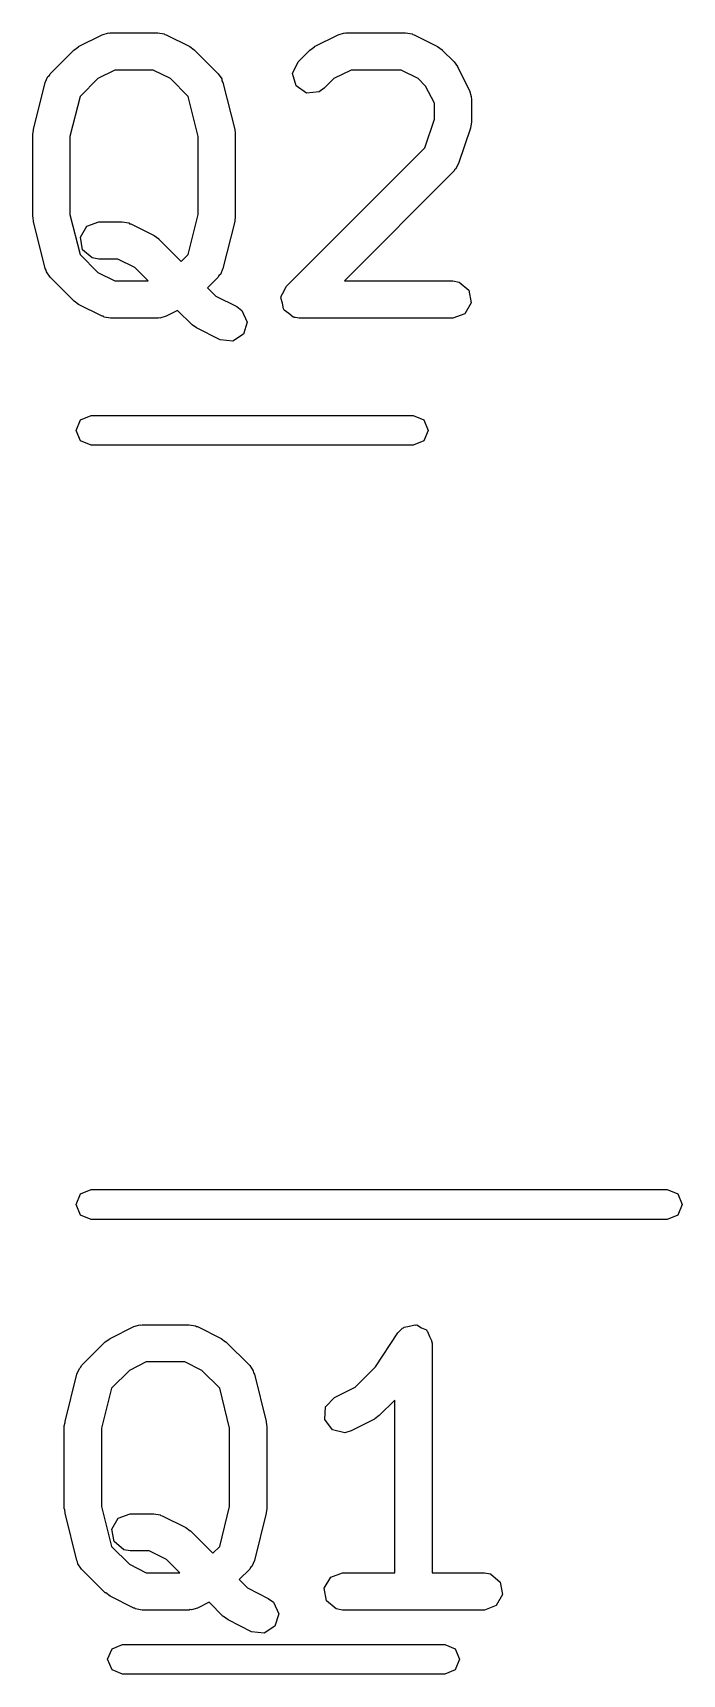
# Model space of a CAD drawing. Extents: x 122.1 to 176.4, y -124 to -74.3.
# Drawn here: x 134.88 to 137.5, y -94.26 to -87.64 of the extents above; entities that cross this region are included whole.
import ezdxf

# ---------------------------------------------------------------- set-up
doc = ezdxf.new("R2010")
doc.units = 0
doc.layers.add('BLACK', color=7, linetype='CONTINUOUS')

msp = doc.modelspace()

# ---------------------------------------------------------------- linework, layer by layer
at = {"layer": 'BLACK', "linetype": 'CONTINUOUS'}
for p, q in [((135.063, -87.6979), (135.158, -87.6503)), ((135.158, -87.6503), (135.183, -87.6429)), ((135.183, -87.6429), (135.187, -87.6439)), ((135.187, -87.6439), (135.192, -87.6424)), ((135.192, -87.6424), (135.382, -87.6424)), ((135.382, -87.6424), (135.408, -87.6469)), ((135.408, -87.6469), (135.411, -87.6498)), ((135.411, -87.6498), (135.416, -87.6503)), ((135.416, -87.6503), (135.511, -87.6979)), ((136.015, -87.6979), (136.11, -87.6503)), ((136.11, -87.6503), (136.135, -87.6429)), ((136.135, -87.6429), (136.14, -87.6439)), ((136.14, -87.6439), (136.144, -87.6424)), ((136.144, -87.6424), (136.382, -87.6424)), ((136.382, -87.6424), (136.408, -87.6469)), ((136.408, -87.6469), (136.411, -87.6498)), ((136.411, -87.6498), (136.416, -87.6503)), ((136.416, -87.6503), (136.511, -87.6979)), ((134.948, -87.8072), (135.043, -87.712)), ((135.043, -87.712), (135.062, -87.6991)), ((135.062, -87.6991), (135.063, -87.6979)), ((135.511, -87.6979), (135.529, -87.7113)), ((135.529, -87.7113), (135.53, -87.712)), ((135.53, -87.712), (135.626, -87.8072)), ((135.948, -87.7596), (135.996, -87.712)), ((135.996, -87.712), (136.014, -87.6991)), ((136.014, -87.6991), (136.015, -87.6979)), ((136.511, -87.6979), (136.529, -87.7113)), ((136.529, -87.7113), (136.53, -87.712)), ((136.53, -87.712), (136.578, -87.7596)), ((135.926, -87.8061), (135.948, -87.7596)), ((136.578, -87.7596), (136.591, -87.778)), ((136.591, -87.778), (136.592, -87.7791)), ((136.592, -87.7791), (136.64, -87.8743)), ((134.881, -88.0325), (134.928, -87.842)), ((134.928, -87.842), (134.939, -87.8183)), ((134.939, -87.8183), (134.945, -87.8139)), ((134.945, -87.8139), (134.948, -87.8072)), ((135.141, -87.8266), (135.069, -87.8986)), ((135.209, -87.7924), (135.141, -87.8266)), ((135.364, -87.7924), (135.209, -87.7924)), ((135.433, -87.8266), (135.364, -87.7924)), ((135.505, -87.8986), (135.433, -87.8266)), ((135.626, -87.8072), (135.64, -87.8285)), ((135.64, -87.8285), (135.641, -87.8359)), ((135.641, -87.8359), (135.645, -87.842)), ((135.645, -87.842), (135.693, -88.0325)), ((135.94, -87.8556), (135.926, -87.8061)), ((136.093, -87.8266), (136.054, -87.8657)), ((136.162, -87.7924), (136.093, -87.8266)), ((136.364, -87.7924), (136.162, -87.7924)), ((136.433, -87.8266), (136.364, -87.7924)), ((136.463, -87.857), (136.433, -87.8266)), ((135.069, -87.8986), (135.028, -88.0599)), ((135.545, -88.0599), (135.505, -87.8986)), ((135.982, -87.8851), (135.94, -87.8556)), ((136.033, -87.8806), (135.982, -87.8851)), ((136.054, -87.8657), (136.033, -87.8806)), ((136.498, -87.9256), (136.463, -87.857)), ((136.64, -87.8743), (136.647, -87.8993)), ((136.647, -87.8993), (136.646, -87.9036)), ((136.646, -87.9036), (136.648, -87.9079)), ((136.648, -87.9079), (136.648, -88.0031)), ((136.498, -87.9909), (136.498, -87.9256)), ((134.878, -88.0507), (134.881, -88.036)), ((134.878, -88.384), (134.878, -88.0507)), ((134.881, -88.036), (134.881, -88.0325)), ((135.693, -88.0325), (135.694, -88.0475)), ((135.694, -88.0475), (135.695, -88.0507)), ((135.695, -88.0507), (135.695, -88.384)), ((136.459, -88.1054), (136.498, -87.9909)), ((136.644, -88.0268), (136.596, -88.1697)), ((136.648, -88.0031), (136.644, -88.0252)), ((136.644, -88.0252), (136.644, -88.0268)), ((135.028, -88.0599), (135.028, -88.3748)), ((135.545, -88.3748), (135.545, -88.0599)), ((135.9, -88.6643), (136.459, -88.1054)), ((136.596, -88.1697), (136.584, -88.1926)), ((136.578, -88.199), (136.135, -88.6424)), ((136.58, -88.1949), (136.578, -88.199)), ((136.584, -88.1926), (136.58, -88.1949)), ((134.88, -88.3873), (134.878, -88.384)), ((135.028, -88.3748), (135.069, -88.5362)), ((135.505, -88.5362), (135.545, -88.3748)), ((135.695, -88.384), (135.693, -88.3988)), ((134.881, -88.4022), (134.88, -88.3873)), ((134.928, -88.5927), (134.881, -88.4022)), ((135.07, -88.4663), (135.096, -88.4218)), ((135.096, -88.4218), (135.144, -88.4043)), ((135.144, -88.4043), (135.239, -88.4043)), ((135.239, -88.4043), (135.265, -88.4088)), ((135.265, -88.4088), (135.268, -88.4117)), ((135.268, -88.4117), (135.273, -88.4122)), ((135.273, -88.4122), (135.368, -88.4598)), ((135.693, -88.4022), (135.645, -88.5927)), ((135.693, -88.3988), (135.693, -88.4022)), ((135.079, -88.5168), (135.07, -88.4663)), ((135.368, -88.4598), (135.386, -88.4732)), ((135.386, -88.4732), (135.387, -88.4739)), ((135.387, -88.4739), (135.477, -88.5637)), ((135.069, -88.5362), (135.141, -88.6081)), ((135.118, -88.5498), (135.079, -88.5168)), ((135.144, -88.5543), (135.118, -88.5498)), ((135.221, -88.5543), (135.144, -88.5543)), ((135.29, -88.5885), (135.221, -88.5543)), ((135.477, -88.5637), (135.505, -88.5362)), ((134.932, -88.5988), (134.928, -88.5927)), ((134.933, -88.6062), (134.932, -88.5988)), ((134.948, -88.6276), (134.933, -88.6062)), ((135.043, -88.7228), (134.948, -88.6276)), ((135.141, -88.6081), (135.209, -88.6424)), ((135.209, -88.6424), (135.344, -88.6424)), ((135.344, -88.6424), (135.29, -88.5885)), ((135.626, -88.6276), (135.583, -88.6698)), ((135.629, -88.6208), (135.626, -88.6276)), ((135.635, -88.6165), (135.629, -88.6208)), ((135.645, -88.5927), (135.635, -88.6165)), ((136.135, -88.6424), (136.573, -88.6424)), ((136.573, -88.6424), (136.598, -88.6469)), ((136.598, -88.6469), (136.637, -88.6799)), ((135.583, -88.6698), (135.617, -88.7034)), ((135.617, -88.7034), (135.701, -88.7455)), ((135.879, -88.7108), (135.88, -88.7077)), ((135.885, -88.7326), (135.879, -88.7108)), ((135.88, -88.7044), (135.891, -88.6848)), ((135.88, -88.7077), (135.88, -88.7044)), ((135.891, -88.6848), (135.9, -88.6643)), ((136.637, -88.6799), (136.646, -88.7304)), ((135.045, -88.7235), (135.043, -88.7228)), ((135.063, -88.7368), (135.045, -88.7235)), ((135.158, -88.7845), (135.063, -88.7368)), ((135.462, -88.761), (135.416, -88.7845)), ((135.519, -88.818), (135.462, -88.761)), ((135.701, -88.7455), (135.722, -88.7611)), ((135.722, -88.7611), (135.743, -88.8081)), ((135.889, -88.7549), (135.885, -88.7326)), ((135.891, -88.7571), (135.889, -88.7549)), ((135.892, -88.7604), (135.891, -88.7571)), ((135.911, -88.7733), (135.892, -88.7604)), ((135.928, -88.7879), (135.911, -88.7733)), ((136.621, -88.7748), (136.573, -88.7924)), ((136.646, -88.7304), (136.621, -88.7748)), ((135.162, -88.785), (135.158, -88.7845)), ((135.166, -88.7879), (135.162, -88.785)), ((135.192, -88.7924), (135.166, -88.7879)), ((135.382, -88.7924), (135.192, -88.7924)), ((135.386, -88.7908), (135.382, -88.7924)), ((135.391, -88.7919), (135.386, -88.7908)), ((135.416, -88.7845), (135.391, -88.7919)), ((135.521, -88.8187), (135.519, -88.818)), ((135.539, -88.8321), (135.521, -88.8187)), ((135.634, -88.8797), (135.539, -88.8321)), ((135.743, -88.8081), (135.728, -88.8573)), ((135.932, -88.7887), (135.928, -88.7879)), ((135.934, -88.7898), (135.932, -88.7887)), ((135.937, -88.7895), (135.934, -88.7898)), ((135.953, -88.7924), (135.937, -88.7895)), ((136.573, -88.7924), (135.953, -88.7924)), ((135.685, -88.8856), (135.634, -88.8797)), ((135.728, -88.8573), (135.685, -88.8856)), ((135.053, -89.245), (135.071, -89.2026)), ((135.071, -89.2026), (135.113, -89.185)), ((135.113, -89.185), (136.413, -89.185)), ((136.413, -89.185), (136.455, -89.2026)), ((136.455, -89.2026), (136.473, -89.245)), ((135.071, -89.2874), (135.053, -89.245)), ((135.113, -89.305), (135.071, -89.2874)), ((136.413, -89.305), (135.113, -89.305)), ((136.455, -89.2874), (136.413, -89.305)), ((136.473, -89.245), (136.455, -89.2874)), ((135.053, -92.365), (135.071, -92.3226)), ((135.071, -92.3226), (135.113, -92.305)), ((135.113, -92.305), (137.438, -92.305)), ((137.438, -92.305), (137.48, -92.3226)), ((137.48, -92.3226), (137.498, -92.365)), ((135.071, -92.4074), (135.053, -92.365)), ((135.113, -92.425), (135.071, -92.4074)), ((137.48, -92.4074), (137.438, -92.425)), ((137.498, -92.365), (137.48, -92.4074)), ((137.438, -92.425), (135.113, -92.425)), ((135.19, -92.9049), (135.285, -92.8573)), ((135.285, -92.8573), (135.31, -92.8499)), ((135.31, -92.8499), (135.314, -92.8509)), ((135.314, -92.8509), (135.319, -92.8494)), ((135.319, -92.8494), (135.509, -92.8494)), ((135.509, -92.8494), (135.535, -92.8539)), ((135.535, -92.8539), (135.538, -92.8568)), ((135.538, -92.8568), (135.543, -92.8573)), ((135.543, -92.8573), (135.638, -92.9049)), ((136.26, -93.0195), (136.351, -92.8828)), ((136.351, -92.8828), (136.369, -92.8639)), ((136.369, -92.8639), (136.374, -92.8627)), ((136.374, -92.8627), (136.376, -92.8594)), ((136.376, -92.8594), (136.398, -92.8556)), ((136.398, -92.8556), (136.419, -92.8495)), ((136.419, -92.8495), (136.423, -92.8513)), ((136.423, -92.8513), (136.427, -92.8505)), ((136.427, -92.8505), (136.446, -92.8614)), ((136.446, -92.8614), (136.466, -92.8701)), ((136.466, -92.8701), (136.468, -92.874)), ((136.468, -92.874), (136.471, -92.8762)), ((136.471, -92.8762), (136.479, -92.8966)), ((135.075, -93.0142), (135.17, -92.919)), ((135.17, -92.919), (135.189, -92.9061)), ((135.189, -92.9061), (135.19, -92.9049)), ((135.638, -92.9049), (135.656, -92.9183)), ((135.656, -92.9183), (135.657, -92.919)), ((135.657, -92.919), (135.753, -93.0142)), ((136.479, -92.8966), (136.488, -92.9161)), ((136.488, -92.9161), (136.487, -92.9203)), ((136.487, -92.9203), (136.489, -92.9244)), ((136.489, -92.9244), (136.489, -93.8494)), ((135.072, -93.0209), (135.075, -93.0142)), ((135.336, -92.9994), (135.268, -93.0336)), ((135.491, -92.9994), (135.336, -92.9994)), ((135.56, -93.0336), (135.491, -92.9994)), ((135.753, -93.0142), (135.767, -93.0355)), ((135.008, -93.2395), (135.055, -93.049)), ((135.055, -93.049), (135.066, -93.0253)), ((135.066, -93.0253), (135.072, -93.0209)), ((135.268, -93.0336), (135.196, -93.1056)), ((135.632, -93.1056), (135.56, -93.0336)), ((135.767, -93.0355), (135.768, -93.0429)), ((135.768, -93.0429), (135.772, -93.049)), ((135.772, -93.049), (135.82, -93.2395)), ((136.179, -93.1008), (136.26, -93.0195)), ((135.196, -93.1056), (135.155, -93.2669)), ((135.672, -93.2669), (135.632, -93.1056)), ((136.059, -93.1803), (136.095, -93.143)), ((136.095, -93.143), (136.179, -93.1008)), ((136.056, -93.2315), (136.059, -93.1803)), ((136.339, -93.1531), (136.276, -93.2155)), ((136.339, -93.8494), (136.339, -93.1531)), ((135.005, -93.2577), (135.008, -93.243)), ((135.005, -93.591), (135.005, -93.2577)), ((135.008, -93.243), (135.008, -93.2395)), ((135.155, -93.2669), (135.155, -93.5818)), ((135.672, -93.5818), (135.672, -93.2669)), ((135.82, -93.2395), (135.821, -93.2545)), ((135.821, -93.2545), (135.822, -93.2577)), ((135.822, -93.2577), (135.822, -93.591)), ((136.087, -93.2727), (136.056, -93.2315)), ((136.137, -93.2846), (136.087, -93.2727)), ((136.162, -93.2772), (136.137, -93.2846)), ((136.257, -93.2296), (136.162, -93.2772)), ((136.258, -93.2284), (136.257, -93.2296)), ((136.276, -93.2155), (136.258, -93.2284)), ((135.007, -93.5943), (135.005, -93.591)), ((135.008, -93.6092), (135.007, -93.5943)), ((135.055, -93.7997), (135.008, -93.6092)), ((135.155, -93.5818), (135.196, -93.7432)), ((135.632, -93.7432), (135.672, -93.5818)), ((135.82, -93.6092), (135.772, -93.7997)), ((135.822, -93.591), (135.82, -93.6058)), ((135.82, -93.6058), (135.82, -93.6092)), ((135.197, -93.6733), (135.223, -93.6288)), ((135.206, -93.7238), (135.197, -93.6733)), ((135.223, -93.6288), (135.271, -93.6113)), ((135.271, -93.6113), (135.366, -93.6113)), ((135.366, -93.6113), (135.392, -93.6158)), ((135.392, -93.6158), (135.395, -93.6187)), ((135.395, -93.6187), (135.4, -93.6192)), ((135.4, -93.6192), (135.495, -93.6668)), ((135.495, -93.6668), (135.513, -93.6802)), ((135.245, -93.7568), (135.206, -93.7238)), ((135.513, -93.6802), (135.514, -93.6809)), ((135.514, -93.6809), (135.604, -93.7707)), ((135.059, -93.8058), (135.055, -93.7997)), ((135.06, -93.8132), (135.059, -93.8058)), ((135.196, -93.7432), (135.268, -93.8151)), ((135.271, -93.7613), (135.245, -93.7568)), ((135.348, -93.7613), (135.271, -93.7613)), ((135.417, -93.7955), (135.348, -93.7613)), ((135.471, -93.8494), (135.417, -93.7955)), ((135.604, -93.7707), (135.632, -93.7432)), ((135.772, -93.7997), (135.762, -93.8235)), ((135.075, -93.8346), (135.06, -93.8132)), ((135.17, -93.9298), (135.075, -93.8346)), ((135.268, -93.8151), (135.336, -93.8494)), ((135.336, -93.8494), (135.471, -93.8494)), ((135.753, -93.8346), (135.71, -93.8768)), ((135.756, -93.8278), (135.753, -93.8346)), ((135.762, -93.8235), (135.756, -93.8278)), ((136.054, -93.9114), (136.08, -93.8669)), ((136.08, -93.8669), (136.128, -93.8494)), ((136.128, -93.8494), (136.339, -93.8494)), ((136.489, -93.8494), (136.7, -93.8494)), ((136.7, -93.8494), (136.725, -93.8539)), ((136.725, -93.8539), (136.764, -93.8869)), ((135.172, -93.9305), (135.17, -93.9298)), ((135.19, -93.9438), (135.172, -93.9305)), ((135.71, -93.8768), (135.744, -93.9104)), ((135.744, -93.9104), (135.828, -93.9525)), ((136.063, -93.9619), (136.054, -93.9114)), ((136.773, -93.9374), (136.748, -93.9818)), ((136.764, -93.8869), (136.773, -93.9374)), ((135.285, -93.9915), (135.19, -93.9438)), ((135.289, -93.992), (135.285, -93.9915)), ((135.293, -93.9949), (135.289, -93.992)), ((135.319, -93.9994), (135.293, -93.9949)), ((135.509, -93.9994), (135.319, -93.9994)), ((135.513, -93.9978), (135.509, -93.9994)), ((135.518, -93.9989), (135.513, -93.9978)), ((135.543, -93.9915), (135.518, -93.9989)), ((135.589, -93.968), (135.543, -93.9915)), ((135.646, -94.025), (135.589, -93.968)), ((135.828, -93.9525), (135.849, -93.9681)), ((135.849, -93.9681), (135.87, -94.0151)), ((136.102, -93.9949), (136.063, -93.9619)), ((136.128, -93.9994), (136.102, -93.9949)), ((136.7, -93.9994), (136.128, -93.9994)), ((136.748, -93.9818), (136.7, -93.9994)), ((135.648, -94.0257), (135.646, -94.025)), ((135.666, -94.0391), (135.648, -94.0257)), ((135.761, -94.0867), (135.666, -94.0391)), ((135.855, -94.0643), (135.812, -94.0926)), ((135.87, -94.0151), (135.855, -94.0643)), ((135.198, -94.1556), (135.24, -94.138)), ((135.24, -94.138), (136.54, -94.138)), ((135.812, -94.0926), (135.761, -94.0867)), ((136.54, -94.138), (136.582, -94.1556)), ((135.18, -94.198), (135.198, -94.1556)), ((135.198, -94.2404), (135.18, -94.198)), ((136.582, -94.1556), (136.6, -94.198)), ((136.6, -94.198), (136.582, -94.2404)), ((135.24, -94.258), (135.198, -94.2404)), ((136.54, -94.258), (135.24, -94.258)), ((136.582, -94.2404), (136.54, -94.258))]:
    msp.add_line(p, q, dxfattribs=at)

doc.saveas('drawing.dxf')
